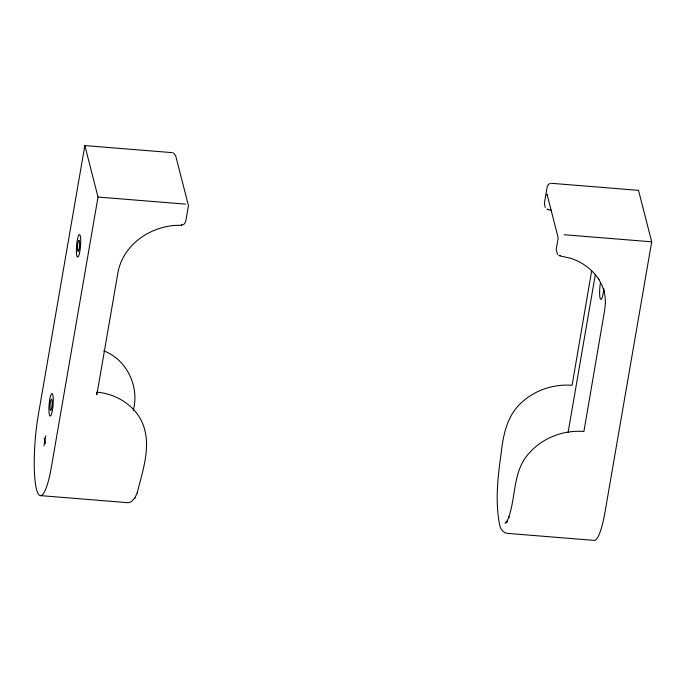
<?xml version="1.0" encoding="UTF-8"?>
<svg xmlns="http://www.w3.org/2000/svg" width="686" height="686" viewBox="0 0 686 686"><rect width="100%" height="100%" fill="white"/><g stroke="black" fill="none" stroke-linecap="round" stroke-linejoin="round"><path stroke-width="1.03" d="M84.841 145.578L38.287 415.099A55.026 9.715 -85.4 0 0 36.512 489.272A55.026 9.715 -85.4 0 0 51.467 466.566L98.021 197.045L84.841 145.578L172.323 152.652M44.015 445.806L45.739 435.867M133.281 410.339C139.652 386.707 126.901 359.653 103.758 350.829M591.641 270.919L572.081 385.309C554.159 383.877 535.766 389.802 522.355 401.825C507.254 414.61 503.121 434.984 501.114 453.695C497.77 477.182 495.043 501.457 499.648 524.944C500.368 529 502.924 532.628 507.125 533.348L594.599 540.422A55.026 9.715 -85.4 0 0 605.146 511.336L651.7 241.815L638.512 190.348L551.038 183.273M568.094 432.412L595.345 274.563M137.183 493.002C142.705 470.45 152.018 445.403 142.311 422.696C134.413 404.894 115.702 393.644 96.632 392.152M40.928 495.652L128.411 502.727L131.232 501.783L134.91 497.847M134.507 498.731L137.543 492.222M183.505 224.802L185.64 221.93L188.453 205.629L175.616 155.585L173.318 152.909M550.026 183.376L548.26 184.611L547.196 186.918L544.384 203.219L545.207 207.506M506.92 522.157L505.11 523.049L507.306 521.111L506.268 522.732L508.986 516.91L508.626 517.69C516.086 496.415 512.776 470.888 529.026 453.3C542.497 437.805 563.549 429.83 583.915 431.494L604.735 309.746L605.429 302.886L605.412 303.366L605.095 296.558L603.774 289.895M181.447 225.308C152.429 224.451 123.086 243.744 117.889 272.865L96.846 394.707L96.469 392.538M98.021 197.045L185.503 204.119M564.218 234.741L651.7 241.815M548.328 209.745L551.141 210.139M560.162 255.929L571.206 258.408L577.775 261.066C586.256 265.259 593.682 271.536 598.869 279.476L598.629 279.065L601.871 285.084L604.177 291.473M548.011 209.29L547.042 209.033A1.02 0.446 13.8 0 0 548.157 209.65M557.486 254.429L556.217 249.412L558.207 237.888L547.025 194.241L547.377 195.553M44.204 438.191L45.55 443.473M603.774 288.403A11.285 1.989 -85.4 0 1 600.456 299.07A11.285 1.989 -85.4 0 1 600.387 283.155M182.167 224.751L181.276 225.214A1.02 0.472 5.7 0 0 182.167 224.751M559.845 255.475L558.876 255.218A1.02 0.446 13.8 0 0 559.99 255.835L559.845 255.475M78.993 249.67A5.642 0.995 -85.4 0 0 79.216 240.349A5.642 0.995 -85.4 0 0 77.475 247.483A5.642 0.995 -85.4 0 0 78.993 249.67M52.342 410.682A11.285 1.989 -85.4 0 0 52.033 393.567A11.285 1.989 -85.4 0 0 48.92 410.194A11.285 1.989 -85.4 0 0 52.342 410.682M79.482 253.263A11.285 1.989 -85.4 0 0 79.816 234.801A11.285 1.989 -85.4 0 0 76.386 249.438A11.285 1.989 -85.4 0 0 79.482 253.263M51.527 408.65A5.642 0.995 -85.4 0 0 51.75 399.329A5.642 0.995 -85.4 0 0 50.018 406.464A5.642 0.995 -85.4 0 0 51.527 408.65"/></g></svg>
